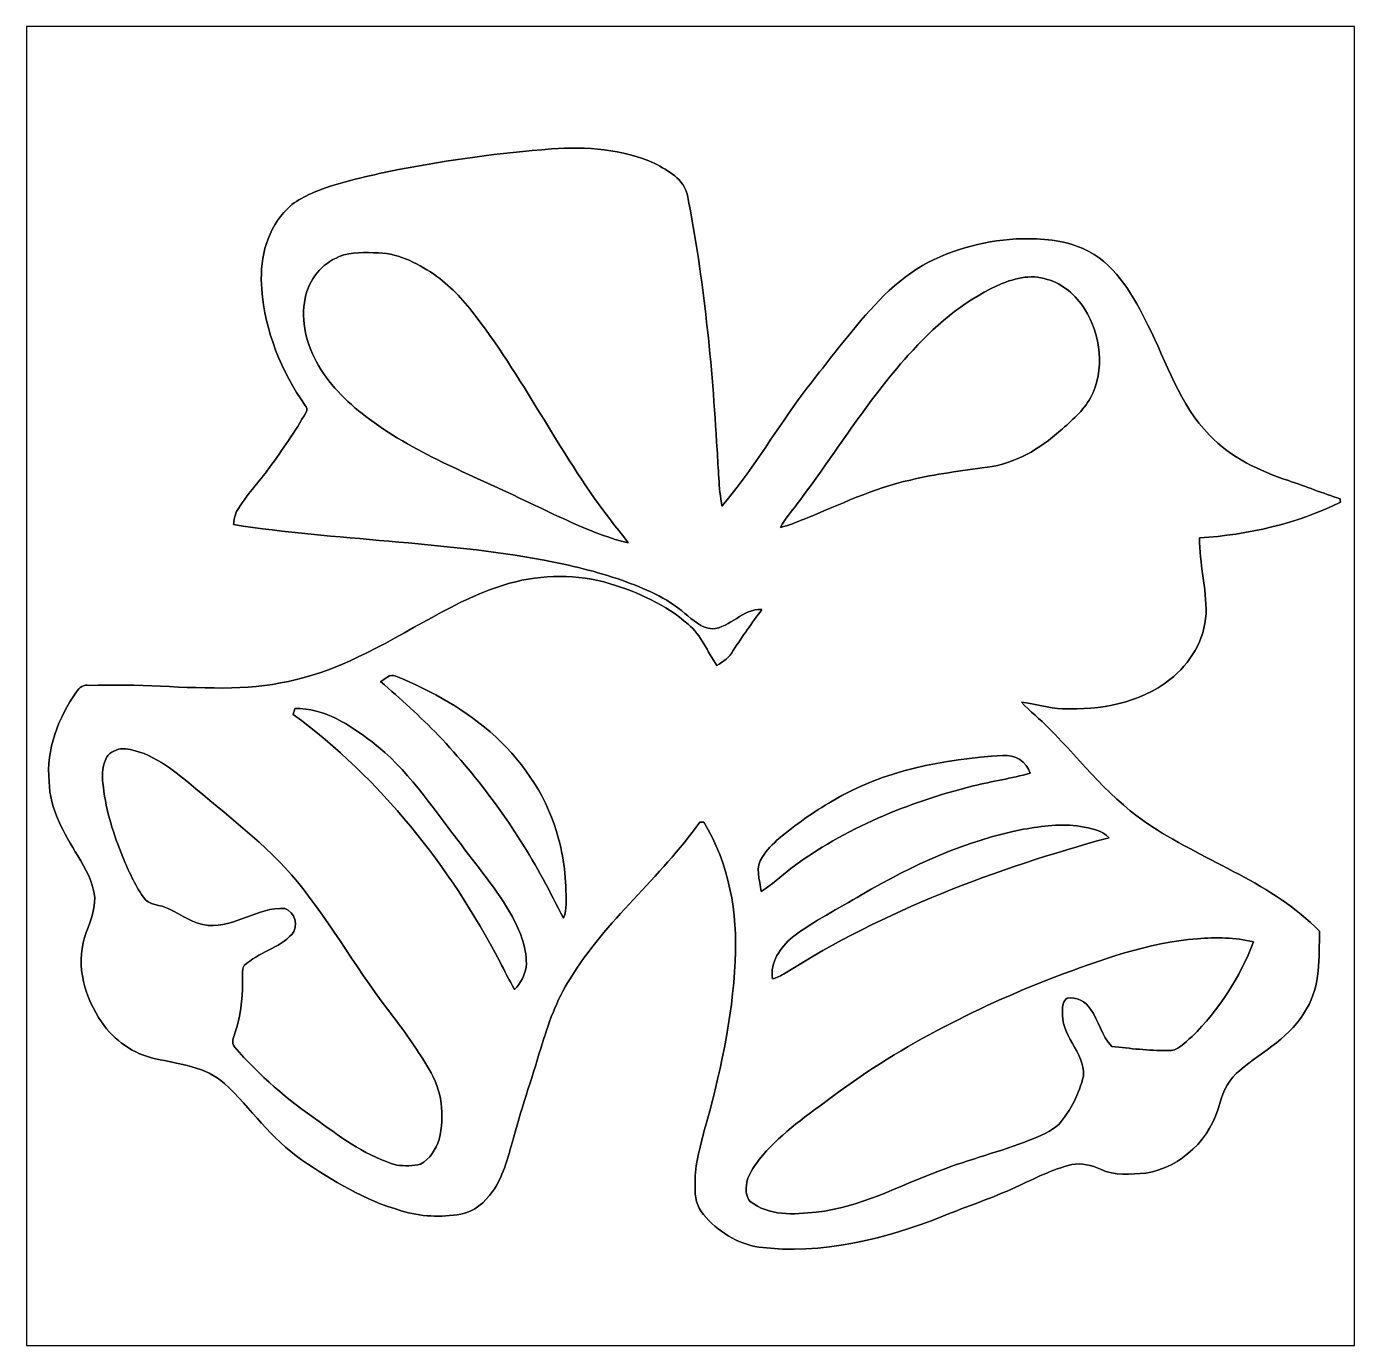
# Model space of a CAD drawing. Header units: centimetres. Extents: x -16.8 to 16.8, y -16.7 to 16.7.
import ezdxf

# ---------------------------------------------------------------- set-up
doc = ezdxf.new("R2010")
doc.units = ezdxf.units.CM
doc.header["$MEASUREMENT"] = 0
doc.layers.add('Layer 1', color=7, linetype='Continuous')

msp = doc.modelspace()

# ---------------------------------------------------------------- linework, layer by layer
at = {"layer": 'Layer 1', "color": 7}
for points, knots in [([(-16.77458, 16.66875), (-16.77458, 16.66875), (16.77458, 16.66875), (16.77458, 16.66875), (16.77458, 16.66875), (16.77458, 16.66875), (16.77458, -16.66875), (16.77458, -16.66875), (16.77458, -16.66875), (16.77458, -16.66875), (-16.77458, -16.66875), (-16.77458, -16.66875), (-16.77458, -16.66875), (-16.77458, -16.66875), (-16.77458, 16.66875), (-16.77458, 16.66875), (-16.77458, 16.66875), (-16.77458, 16.66875), (-16.77458, 16.66875), (-16.77458, 16.66875)], [0, 0, 0, 0, 0.16666667, 0.16666667, 0.16666667, 0.16666667, 0.33333333, 0.33333333, 0.33333333, 0.33333333, 0.5, 0.5, 0.5, 0.5, 0.66666667, 0.66666667, 0.66666667, 0.66666667, 1, 1, 1, 1]), ([(-3.51084, 13.57454), (-4.80766, 13.47329), (-6.09882, 13.30149), (-7.37553, 13.05242), (-7.37553, 13.05242), (-8.02816, 12.92225), (-8.68045, 12.77761), (-9.31122, 12.56206), (-9.31122, 12.56206), (-9.66011, 12.42201), (-10.02983, 12.26714), (-10.27254, 11.96693), (-10.27254, 11.96693), (-10.74455, 11.44799), (-10.89343, 10.70645), (-10.82993, 10.02453), (-10.82993, 10.02453), (-10.74773, 8.97079), (-10.34627, 7.95091), (-9.7349, 7.09295), (-9.7349, 7.09295), (-9.70209, 7.04321), (-9.67387, 6.98006), (-9.71091, 6.92397), (-9.71091, 6.92397), (-9.98502, 6.43502), (-10.30711, 5.97429), (-10.63731, 5.52203), (-10.63731, 5.52203), (-10.90436, 5.14315), (-11.24268, 4.81683), (-11.46704, 4.40796), (-11.46704, 4.40796), (-11.5189, 4.30565), (-11.53407, 4.191), (-11.54395, 4.07811), (-11.54395, 4.07811), (-8.94115, 3.68053), (-6.2925, 3.65972), (-3.70064, 3.18029), (-3.70064, 3.18029), (-3.03636, 3.05223), (-2.37455, 2.89772), (-1.73531, 2.67335), (-1.73531, 2.67335), (-1.17122, 2.46627), (-0.59761, 2.23908), (-0.14393, 1.83268), (-0.14393, 1.83268), (0.06315, 1.67464), (0.27129, 1.45803), (0.54716, 1.44321), (0.54716, 1.44321), (1.01565, 1.47426), (1.31657, 1.96109), (1.80269, 1.93358), (1.80269, 1.93358), (1.55469, 1.59279), (1.30528, 1.25271), (1.07985, 0.89641), (1.07985, 0.89641), (0.98813, 0.72672), (0.82409, 0.61807), (0.66675, 0.51611), (0.66675, 0.51611), (0.42651, 0.86536), (0.27305, 1.28341), (-0.06315, 1.55928), (-0.06315, 1.55928), (-0.62089, 2.05811), (-1.32186, 2.36855), (-2.03094, 2.58551), (-2.03094, 2.58551), (-2.85291, 2.83986), (-3.7465, 2.82434), (-4.57235, 2.59644), (-4.57235, 2.59644), (-5.95524, 2.20028), (-7.11976, 1.32009), (-8.41551, 0.72637), (-8.41551, 0.72637), (-9.39835, 0.23601), (-10.48985, -0.02716), (-11.58769, -0.04798), (-11.58769, -0.04798), (-12.78855, -0.07232), (-13.98693, 0.06456), (-15.18744, 0.01341), (-15.18744, 0.01341), (-15.33278, 0.05539), (-15.43932, -0.04727), (-15.51411, -0.14923), (-15.51411, -0.14923), (-15.97484, -0.80469), (-16.28599, -1.60267), (-16.2052, -2.41582), (-16.2052, -2.41582), (-16.1865, -3.10797), (-15.82702, -3.7211), (-15.47918, -4.29648), (-15.47918, -4.29648), (-15.27634, -4.61716), (-15.09219, -4.96182), (-15.05021, -5.34564), (-15.05021, -5.34564), (-15.04174, -5.69983), (-15.20119, -6.02439), (-15.30703, -6.35494), (-15.30703, -6.35494), (-15.53563, -7.08413), (-15.30033, -7.88106), (-14.87734, -8.49242), (-14.87734, -8.49242), (-14.56549, -8.96161), (-14.06913, -9.31016), (-13.51456, -9.42058), (-13.51456, -9.42058), (-12.91802, -9.55604), (-12.25162, -9.62166), (-11.77325, -10.04394), (-11.77325, -10.04394), (-11.10791, -10.67082), (-10.58968, -11.45611), (-9.82416, -11.97575), (-9.82416, -11.97575), (-9.04558, -12.50527), (-8.2229, -13.00621), (-7.3085, -13.26197), (-7.3085, -13.26197), (-6.82413, -13.41861), (-6.30167, -13.43378), (-5.80214, -13.34982), (-5.80214, -13.34982), (-5.46911, -13.28349), (-5.19148, -13.05207), (-5.00168, -12.77867), (-5.00168, -12.77867), (-4.73886, -12.41531), (-4.63338, -11.97116), (-4.50638, -11.54889), (-4.50638, -11.54889), (-4.29683, -10.74314), (-4.01532, -9.95892), (-3.78495, -9.15917), (-3.78495, -9.15917), (-3.59304, -8.55239), (-3.39408, -7.93715), (-3.04165, -7.40092), (-3.04165, -7.40092), (-2.14524, -5.92596), (-0.75883, -4.84364), (0.23389, -3.4417), (0.23389, -3.4417), (0.25859, -3.4417), (0.30798, -3.4417), (0.33267, -3.4417), (0.33267, -3.4417), (0.98213, -4.48345), (1.18992, -5.7404), (1.13065, -6.95149), (1.13065, -6.95149), (1.05728, -8.41869), (0.74048, -9.86261), (0.33796, -11.2716), (0.33796, -11.2716), (0.23248, -11.72351), (0.08184, -12.17683), (0.11994, -12.64814), (0.11994, -12.64814), (0.10372, -12.90249), (0.15416, -13.16461), (0.32702, -13.36075), (0.32702, -13.36075), (0.6798, -13.7795), (1.17687, -14.10264), (1.72544, -14.18131), (1.72544, -14.18131), (3.31646, -14.3891), (4.90855, -13.98164), (6.37928, -13.39921), (6.37928, -13.39921), (6.99276, -13.15156), (7.62176, -12.94236), (8.22325, -12.66578), (8.22325, -12.66578), (8.68327, -12.45517), (9.13624, -12.21599), (9.63189, -12.09816), (9.63189, -12.09816), (9.88095, -12.05124), (10.13425, -12.11192), (10.36038, -12.21669), (10.36038, -12.21669), (10.71527, -12.38321), (11.12379, -12.33805), (11.50302, -12.31053), (11.50302, -12.31053), (12.40472, -12.16836), (13.15685, -11.42929), (13.37345, -10.55229), (13.37345, -10.55229), (13.46094, -10.23197), (13.61334, -9.92576), (13.87792, -9.71479), (13.87792, -9.71479), (14.4653, -9.22761), (15.19343, -8.8579), (15.56526, -8.15799), (15.56526, -8.15799), (15.92298, -7.57202), (15.87571, -6.85729), (15.89158, -6.19901), (15.89158, -6.19901), (14.70731, -4.98087), (13.05066, -4.46052), (11.65542, -3.54965), (11.65542, -3.54965), (10.63272, -2.90054), (9.89718, -1.91876), (9.05651, -1.06821), (9.05651, -1.06821), (8.8332, -0.83749), (8.57426, -0.64417), (8.35942, -0.40569), (8.35942, -0.40569), (8.70938, -0.44838), (9.04804, -0.56374), (9.40259, -0.57609), (9.40259, -0.57609), (10.34768, -0.61242), (11.35239, -0.43498), (12.11404, 0.16192), (12.11404, 0.16192), (12.62309, 0.56339), (12.99316, 1.16981), (13.02561, 1.82774), (13.02561, 1.82774), (13.03972, 2.47156), (12.85311, 3.10092), (12.86369, 3.74438), (12.86369, 3.74438), (14.091, 3.82023), (15.31091, 4.10175), (16.41828, 4.64361), (16.41828, 4.64361), (16.41828, 4.66584), (16.41757, 4.70994), (16.41757, 4.73216), (16.41757, 4.73216), (15.97448, 4.86869), (15.54621, 5.04684), (15.10594, 5.19042), (15.10594, 5.19042), (14.37711, 5.43772), (13.64827, 5.76862), (13.11381, 6.34012), (13.11381, 6.34012), (12.34969, 7.10953), (12.03889, 8.17809), (11.55524, 9.12001), (11.55524, 9.12001), (11.20387, 9.83227), (10.79006, 10.59039), (10.06792, 10.98479), (10.06792, 10.98479), (9.60543, 11.22574), (9.07133, 11.30618), (8.55521, 11.30476), (8.55521, 11.30476), (7.67609, 11.31746), (6.79485, 11.10897), (6.01239, 10.70927), (6.01239, 10.70927), (5.1749, 10.27712), (4.55648, 9.55287), (3.97087, 8.83532), (3.97087, 8.83532), (3.54577, 8.30686), (3.12984, 7.77099), (2.72027, 7.23018), (2.72027, 7.23018), (2.07398, 6.33836), (1.50989, 5.38586), (0.79551, 4.54484), (0.79551, 4.54484), (0.70661, 5.01297), (0.71014, 5.49204), (0.67169, 5.96583), (0.67169, 5.96583), (0.55033, 8.12482), (0.33972, 10.28382), (-0.07832, 12.40719), (-0.07832, 12.40719), (-0.16828, 12.81571), (-0.56586, 13.02632), (-0.90135, 13.20729), (-0.90135, 13.20729), (-1.7145, 13.57595), (-2.63066, 13.64086), (-3.51084, 13.57454)], [0, 0, 0, 0, 0.01315789, 0.01315789, 0.01315789, 0.01315789, 0.02631579, 0.02631579, 0.02631579, 0.02631579, 0.03947368, 0.03947368, 0.03947368, 0.03947368, 0.05263158, 0.05263158, 0.05263158, 0.05263158, 0.06578947, 0.06578947, 0.06578947, 0.06578947, 0.07894737, 0.07894737, 0.07894737, 0.07894737, 0.09210526, 0.09210526, 0.09210526, 0.09210526, 0.10526316, 0.10526316, 0.10526316, 0.10526316, 0.11842105, 0.11842105, 0.11842105, 0.11842105, 0.13157895, 0.13157895, 0.13157895, 0.13157895, 0.14473684, 0.14473684, 0.14473684, 0.14473684, 0.15789474, 0.15789474, 0.15789474, 0.15789474, 0.17105263, 0.17105263, 0.17105263, 0.17105263, 0.18421053, 0.18421053, 0.18421053, 0.18421053, 0.19736842, 0.19736842, 0.19736842, 0.19736842, 0.21052632, 0.21052632, 0.21052632, 0.21052632, 0.22368421, 0.22368421, 0.22368421, 0.22368421, 0.23684211, 0.23684211, 0.23684211, 0.23684211, 0.25, 0.25, 0.25, 0.25, 0.26315789, 0.26315789, 0.26315789, 0.26315789, 0.27631579, 0.27631579, 0.27631579, 0.27631579, 0.28947368, 0.28947368, 0.28947368, 0.28947368, 0.30263158, 0.30263158, 0.30263158, 0.30263158, 0.31578947, 0.31578947, 0.31578947, 0.31578947, 0.32894737, 0.32894737, 0.32894737, 0.32894737, 0.34210526, 0.34210526, 0.34210526, 0.34210526, 0.35526316, 0.35526316, 0.35526316, 0.35526316, 0.36842105, 0.36842105, 0.36842105, 0.36842105, 0.38157895, 0.38157895, 0.38157895, 0.38157895, 0.39473684, 0.39473684, 0.39473684, 0.39473684, 0.40789474, 0.40789474, 0.40789474, 0.40789474, 0.42105263, 0.42105263, 0.42105263, 0.42105263, 0.43421053, 0.43421053, 0.43421053, 0.43421053, 0.44736842, 0.44736842, 0.44736842, 0.44736842, 0.46052632, 0.46052632, 0.46052632, 0.46052632, 0.47368421, 0.47368421, 0.47368421, 0.47368421, 0.48684211, 0.48684211, 0.48684211, 0.48684211, 0.5, 0.5, 0.5, 0.5, 0.51315789, 0.51315789, 0.51315789, 0.51315789, 0.52631579, 0.52631579, 0.52631579, 0.52631579, 0.53947368, 0.53947368, 0.53947368, 0.53947368, 0.55263158, 0.55263158, 0.55263158, 0.55263158, 0.56578947, 0.56578947, 0.56578947, 0.56578947, 0.57894737, 0.57894737, 0.57894737, 0.57894737, 0.59210526, 0.59210526, 0.59210526, 0.59210526, 0.60526316, 0.60526316, 0.60526316, 0.60526316, 0.61842105, 0.61842105, 0.61842105, 0.61842105, 0.63157895, 0.63157895, 0.63157895, 0.63157895, 0.64473684, 0.64473684, 0.64473684, 0.64473684, 0.65789474, 0.65789474, 0.65789474, 0.65789474, 0.67105263, 0.67105263, 0.67105263, 0.67105263, 0.68421053, 0.68421053, 0.68421053, 0.68421053, 0.69736842, 0.69736842, 0.69736842, 0.69736842, 0.71052632, 0.71052632, 0.71052632, 0.71052632, 0.72368421, 0.72368421, 0.72368421, 0.72368421, 0.73684211, 0.73684211, 0.73684211, 0.73684211, 0.75, 0.75, 0.75, 0.75, 0.76315789, 0.76315789, 0.76315789, 0.76315789, 0.77631579, 0.77631579, 0.77631579, 0.77631579, 0.78947368, 0.78947368, 0.78947368, 0.78947368, 0.80263158, 0.80263158, 0.80263158, 0.80263158, 0.81578947, 0.81578947, 0.81578947, 0.81578947, 0.82894737, 0.82894737, 0.82894737, 0.82894737, 0.84210526, 0.84210526, 0.84210526, 0.84210526, 0.85526316, 0.85526316, 0.85526316, 0.85526316, 0.86842105, 0.86842105, 0.86842105, 0.86842105, 0.88157895, 0.88157895, 0.88157895, 0.88157895, 0.89473684, 0.89473684, 0.89473684, 0.89473684, 0.90789474, 0.90789474, 0.90789474, 0.90789474, 0.92105263, 0.92105263, 0.92105263, 0.92105263, 0.93421053, 0.93421053, 0.93421053, 0.93421053, 0.94736842, 0.94736842, 0.94736842, 0.94736842, 0.96052632, 0.96052632, 0.96052632, 0.96052632, 0.97368421, 0.97368421, 0.97368421, 0.97368421, 1, 1, 1, 1]), ([(-8.87448, 10.85286), (-8.56333, 10.98233), (-8.21443, 10.95763), (-7.88529, 10.94846), (-7.88529, 10.94846), (-7.33743, 10.93153), (-6.84213, 10.66059), (-6.40574, 10.35085), (-6.40574, 10.35085), (-6.01874, 10.07181), (-5.70089, 9.71021), (-5.41479, 9.33132), (-5.41479, 9.33132), (-4.14726, 7.66798), (-3.24062, 5.76263), (-1.95651, 4.11057), (-1.95651, 4.11057), (-1.83198, 3.94441), (-1.68875, 3.79201), (-1.57833, 3.61527), (-1.57833, 3.61527), (-2.45533, 3.83434), (-3.26319, 4.25873), (-4.08093, 4.63409), (-4.08093, 4.63409), (-5.43631, 5.30931), (-6.88587, 5.82895), (-8.10789, 6.74299), (-8.10789, 6.74299), (-8.61448, 7.11271), (-9.08121, 7.55509), (-9.39659, 8.10225), (-9.39659, 8.10225), (-9.69433, 8.60637), (-9.86084, 9.22091), (-9.73208, 9.80299), (-9.73208, 9.80299), (-9.65659, 10.27148), (-9.31122, 10.67717), (-8.87448, 10.85286)], [0, 0, 0, 0, 0.09090909, 0.09090909, 0.09090909, 0.09090909, 0.18181818, 0.18181818, 0.18181818, 0.18181818, 0.27272727, 0.27272727, 0.27272727, 0.27272727, 0.36363636, 0.36363636, 0.36363636, 0.36363636, 0.45454545, 0.45454545, 0.45454545, 0.45454545, 0.54545455, 0.54545455, 0.54545455, 0.54545455, 0.63636364, 0.63636364, 0.63636364, 0.63636364, 0.72727273, 0.72727273, 0.72727273, 0.72727273, 0.81818182, 0.81818182, 0.81818182, 0.81818182, 1, 1, 1, 1]), ([(7.73994, 10.11449), (8.13153, 10.29688), (8.58661, 10.42106), (9.01136, 10.27747), (9.01136, 10.27747), (9.41176, 10.17305), (9.73243, 9.87037), (9.95821, 9.53488), (9.95821, 9.53488), (10.36567, 8.87095), (10.47821, 7.98971), (10.10885, 7.2831), (10.10885, 7.2831), (9.92011, 6.9529), (9.62625, 6.70595), (9.34755, 6.45583), (9.34755, 6.45583), (8.82332, 5.99369), (8.19785, 5.61481), (7.49159, 5.52979), (7.49159, 5.52979), (6.84389, 5.43913), (6.19266, 5.36081), (5.55554, 5.20665), (5.55554, 5.20665), (4.61857, 5.0038), (3.75673, 4.57235), (2.87126, 4.22063), (2.87126, 4.22063), (2.67441, 4.14055), (2.47862, 4.05342), (2.26977, 4.00932), (2.26977, 4.00932), (2.39324, 4.22099), (2.546, 4.4129), (2.69699, 4.60481), (2.69699, 4.60481), (3.64102, 5.84976), (4.45311, 7.19808), (5.50298, 8.36048), (5.50298, 8.36048), (6.13586, 9.07097), (6.86823, 9.71444), (7.73994, 10.11449)], [0, 0, 0, 0, 0.08333333, 0.08333333, 0.08333333, 0.08333333, 0.16666667, 0.16666667, 0.16666667, 0.16666667, 0.25, 0.25, 0.25, 0.25, 0.33333333, 0.33333333, 0.33333333, 0.33333333, 0.41666667, 0.41666667, 0.41666667, 0.41666667, 0.5, 0.5, 0.5, 0.5, 0.58333333, 0.58333333, 0.58333333, 0.58333333, 0.66666667, 0.66666667, 0.66666667, 0.66666667, 0.75, 0.75, 0.75, 0.75, 0.83333333, 0.83333333, 0.83333333, 0.83333333, 1, 1, 1, 1]), ([(-7.82955, 0.11112), (-7.71313, 0.17427), (-7.59354, 0.32173), (-7.44855, 0.24765), (-7.44855, 0.24765), (-6.52745, -0.11571), (-5.65679, -0.62089), (-4.91772, -1.28376), (-4.91772, -1.28376), (-4.17477, -1.98332), (-3.58775, -2.86879), (-3.3334, -3.86362), (-3.3334, -3.86362), (-3.17359, -4.43265), (-3.1309, -5.02638), (-3.14784, -5.61552), (-3.14784, -5.61552), (-3.15419, -5.70054), (-3.17994, -5.78309), (-3.20463, -5.86458), (-3.20463, -5.86458), (-3.39302, -5.54673), (-3.53907, -5.20665), (-3.71863, -4.88421), (-3.71863, -4.88421), (-4.44288, -3.56764), (-5.33012, -2.33962), (-6.36658, -1.2513), (-6.36658, -1.2513), (-6.82943, -0.77082), (-7.32473, -0.3242), (-7.82955, 0.11112)], [0, 0, 0, 0, 0.11111111, 0.11111111, 0.11111111, 0.11111111, 0.22222222, 0.22222222, 0.22222222, 0.22222222, 0.33333333, 0.33333333, 0.33333333, 0.33333333, 0.44444444, 0.44444444, 0.44444444, 0.44444444, 0.55555556, 0.55555556, 0.55555556, 0.55555556, 0.66666667, 0.66666667, 0.66666667, 0.66666667, 0.77777778, 0.77777778, 0.77777778, 0.77777778, 1, 1, 1, 1]), ([(-9.99596, -0.56833), (-9.25195, -0.54963), (-8.61272, -0.98319), (-8.04686, -1.41323), (-8.04686, -1.41323), (-7.15927, -2.08456), (-6.5532, -3.03389), (-5.87693, -3.89996), (-5.87693, -3.89996), (-5.4042, -4.53637), (-4.8835, -5.14174), (-4.49756, -5.83812), (-4.49756, -5.83812), (-4.29295, -6.22723), (-4.12221, -6.65798), (-4.15043, -7.106), (-4.15043, -7.106), (-4.19135, -7.31591), (-4.29119, -7.51664), (-4.44324, -7.66868), (-4.44324, -7.66868), (-4.578, -7.44008), (-4.69829, -7.20372), (-4.81753, -6.96736), (-4.81753, -6.96736), (-6.08401, -4.54519), (-7.82849, -2.34668), (-10.03653, -0.7179), (-10.03653, -0.7179), (-10.02312, -0.66781), (-10.00936, -0.61807), (-9.99596, -0.56833)], [0, 0, 0, 0, 0.11111111, 0.11111111, 0.11111111, 0.11111111, 0.22222222, 0.22222222, 0.22222222, 0.22222222, 0.33333333, 0.33333333, 0.33333333, 0.33333333, 0.44444444, 0.44444444, 0.44444444, 0.44444444, 0.55555556, 0.55555556, 0.55555556, 0.55555556, 0.66666667, 0.66666667, 0.66666667, 0.66666667, 0.77777778, 0.77777778, 0.77777778, 0.77777778, 1, 1, 1, 1]), ([(-14.39933, -1.58433), (-13.73011, -1.59914), (-13.17413, -2.04611), (-12.6746, -2.4444), (-12.6746, -2.4444), (-11.73409, -3.25155), (-10.72656, -3.99627), (-9.92576, -4.95088), (-9.92576, -4.95088), (-9.05087, -6.04591), (-8.3626, -7.27569), (-7.49759, -8.37847), (-7.49759, -8.37847), (-7.17938, -8.79651), (-6.8774, -9.22726), (-6.60929, -9.67987), (-6.60929, -9.67987), (-6.28474, -10.20339), (-6.19866, -10.86732), (-6.35388, -11.45999), (-6.35388, -11.45999), (-6.43043, -11.71222), (-6.58671, -11.95599), (-6.81849, -12.08899), (-6.81849, -12.08899), (-7.01428, -12.13309), (-7.22383, -12.13344), (-7.42315, -12.11051), (-7.42315, -12.11051), (-8.15411, -11.90378), (-8.77852, -11.45152), (-9.38177, -11.00631), (-9.38177, -11.00631), (-10.16847, -10.46939), (-10.90436, -9.8485), (-11.5189, -9.11825), (-11.5189, -9.11825), (-11.61627, -9.02053), (-11.54113, -8.88647), (-11.51184, -8.77711), (-11.51184, -8.77711), (-11.36862, -8.36612), (-11.31394, -7.93009), (-11.32064, -7.49653), (-11.32064, -7.49653), (-11.30124, -7.35753), (-11.34992, -7.19596), (-11.27654, -7.06684), (-11.27654, -7.06684), (-10.91918, -6.73171), (-10.39671, -6.63681), (-10.06404, -6.27027), (-10.06404, -6.27027), (-9.89259, -6.06143), (-9.98926, -5.71182), (-10.25313, -5.62575), (-10.25313, -5.62575), (-10.93329, -5.58094), (-11.50585, -6.10447), (-12.18918, -6.05261), (-12.18918, -6.05261), (-12.55924, -6.02227), (-12.85628, -5.78803), (-13.17801, -5.63104), (-13.17801, -5.63104), (-13.39391, -5.52097), (-13.68531, -5.55307), (-13.83136, -5.33118), (-13.83136, -5.33118), (-14.04197, -5.01756), (-14.20072, -4.67219), (-14.34218, -4.32259), (-14.34218, -4.32259), (-14.57466, -3.75638), (-14.76516, -3.16653), (-14.83466, -2.55623), (-14.83466, -2.55623), (-14.87029, -2.32128), (-14.87417, -2.06728), (-14.76869, -1.84856), (-14.76869, -1.84856), (-14.71648, -1.69192), (-14.54609, -1.62278), (-14.39933, -1.58433)], [0, 0, 0, 0, 0.04545455, 0.04545455, 0.04545455, 0.04545455, 0.09090909, 0.09090909, 0.09090909, 0.09090909, 0.13636364, 0.13636364, 0.13636364, 0.13636364, 0.18181818, 0.18181818, 0.18181818, 0.18181818, 0.22727273, 0.22727273, 0.22727273, 0.22727273, 0.27272727, 0.27272727, 0.27272727, 0.27272727, 0.31818182, 0.31818182, 0.31818182, 0.31818182, 0.36363636, 0.36363636, 0.36363636, 0.36363636, 0.40909091, 0.40909091, 0.40909091, 0.40909091, 0.45454545, 0.45454545, 0.45454545, 0.45454545, 0.5, 0.5, 0.5, 0.5, 0.54545455, 0.54545455, 0.54545455, 0.54545455, 0.59090909, 0.59090909, 0.59090909, 0.59090909, 0.63636364, 0.63636364, 0.63636364, 0.63636364, 0.68181818, 0.68181818, 0.68181818, 0.68181818, 0.72727273, 0.72727273, 0.72727273, 0.72727273, 0.77272727, 0.77272727, 0.77272727, 0.77272727, 0.81818182, 0.81818182, 0.81818182, 0.81818182, 0.86363636, 0.86363636, 0.86363636, 0.86363636, 0.90909091, 0.90909091, 0.90909091, 0.90909091, 1, 1, 1, 1]), ([(3.58246, -2.91394), (4.86904, -2.12019), (6.40151, -1.85702), (7.88705, -1.75436), (7.88705, -1.75436), (8.19467, -1.73284), (8.49489, -1.90782), (8.58449, -2.20698), (8.58449, -2.20698), (8.1086, -2.33221), (7.62176, -2.40877), (7.14375, -2.52448), (7.14375, -2.52448), (5.50051, -2.9397), (3.89431, -3.58987), (2.53259, -4.61504), (2.53259, -4.61504), (2.27894, -4.80131), (2.05916, -5.03343), (1.784, -5.19042), (1.784, -5.19042), (1.75436, -4.90784), (1.61749, -4.57059), (1.81716, -4.32153), (1.81716, -4.32153), (1.92722, -4.14302), (2.07857, -3.99591), (2.23308, -3.85657), (2.23308, -3.85657), (2.65501, -3.50449), (3.10056, -3.17888), (3.58246, -2.91394)], [0, 0, 0, 0, 0.11111111, 0.11111111, 0.11111111, 0.11111111, 0.22222222, 0.22222222, 0.22222222, 0.22222222, 0.33333333, 0.33333333, 0.33333333, 0.33333333, 0.44444444, 0.44444444, 0.44444444, 0.44444444, 0.55555556, 0.55555556, 0.55555556, 0.55555556, 0.66666667, 0.66666667, 0.66666667, 0.66666667, 0.77777778, 0.77777778, 0.77777778, 0.77777778, 1, 1, 1, 1]), ([(8.4141, -3.62091), (8.88612, -3.54154), (9.3726, -3.47133), (9.84991, -3.55071), (9.84991, -3.55071), (10.10461, -3.59057), (10.38825, -3.64031), (10.57416, -3.83505), (10.57416, -3.83505), (7.7149, -4.61433), (4.90044, -5.66737), (2.38795, -7.26052), (2.38795, -7.26052), (2.28953, -7.32296), (2.18228, -7.36882), (2.07186, -7.40516), (2.07186, -7.40516), (2.00413, -6.98359), (2.26977, -6.60788), (2.57528, -6.35035), (2.57528, -6.35035), (3.1182, -5.93019), (3.73839, -5.63033), (4.32435, -5.27791), (4.32435, -5.27791), (5.59506, -4.52896), (6.95889, -3.90419), (8.4141, -3.62091)], [0, 0, 0, 0, 0.125, 0.125, 0.125, 0.125, 0.25, 0.25, 0.25, 0.25, 0.375, 0.375, 0.375, 0.375, 0.5, 0.5, 0.5, 0.5, 0.625, 0.625, 0.625, 0.625, 0.75, 0.75, 0.75, 0.75, 1, 1, 1, 1]), ([(12.8083, -6.38669), (13.27961, -6.35035), (13.76151, -6.35353), (14.22259, -6.46959), (14.22259, -6.46959), (13.88463, -7.36247), (13.35264, -8.19044), (12.67072, -8.86072), (12.67072, -8.86072), (12.48622, -9.01171), (12.31477, -9.24419), (12.04701, -9.21702), (12.04701, -9.21702), (11.57887, -9.21738), (11.1065, -9.1634), (10.64436, -9.10978), (10.64436, -9.10978), (10.38437, -8.84626), (10.31734, -8.46279), (10.10497, -8.16786), (10.10497, -8.16786), (9.98784, -7.97137), (9.74478, -7.84825), (9.51689, -7.89058), (9.51689, -7.89058), (9.41987, -7.95867), (9.38953, -8.08919), (9.40153, -8.20244), (9.40153, -8.20244), (9.32427, -8.82086), (9.96491, -9.24701), (9.93034, -9.85979), (9.93034, -9.85979), (9.8171, -10.30252), (9.60861, -10.72621), (9.31051, -11.07475), (9.31051, -11.07475), (9.10202, -11.26278), (8.83814, -11.37356), (8.5792, -11.47339), (8.5792, -11.47339), (7.8299, -11.7729), (7.0425, -11.96199), (6.29038, -12.25374), (6.29038, -12.25374), (5.26591, -12.63791), (4.28131, -13.17978), (3.17712, -13.29866), (3.17712, -13.29866), (2.62079, -13.35828), (1.97026, -13.40273), (1.50883, -13.02597), (1.50883, -13.02597), (1.40123, -12.92578), (1.40159, -12.75821), (1.41076, -12.62451), (1.41076, -12.62451), (1.43616, -12.37403), (1.59103, -12.16307), (1.73673, -11.96799), (1.73673, -11.96799), (2.21403, -11.36967), (2.84445, -10.92623), (3.45511, -10.47644), (3.45511, -10.47644), (5.19254, -9.14964), (7.15998, -8.15128), (9.19233, -7.36036), (9.19233, -7.36036), (10.36038, -6.92044), (11.55524, -6.49076), (12.8083, -6.38669)], [0, 0, 0, 0, 0.05263158, 0.05263158, 0.05263158, 0.05263158, 0.10526316, 0.10526316, 0.10526316, 0.10526316, 0.15789474, 0.15789474, 0.15789474, 0.15789474, 0.21052632, 0.21052632, 0.21052632, 0.21052632, 0.26315789, 0.26315789, 0.26315789, 0.26315789, 0.31578947, 0.31578947, 0.31578947, 0.31578947, 0.36842105, 0.36842105, 0.36842105, 0.36842105, 0.42105263, 0.42105263, 0.42105263, 0.42105263, 0.47368421, 0.47368421, 0.47368421, 0.47368421, 0.52631579, 0.52631579, 0.52631579, 0.52631579, 0.57894737, 0.57894737, 0.57894737, 0.57894737, 0.63157895, 0.63157895, 0.63157895, 0.63157895, 0.68421053, 0.68421053, 0.68421053, 0.68421053, 0.73684211, 0.73684211, 0.73684211, 0.73684211, 0.78947368, 0.78947368, 0.78947368, 0.78947368, 0.84210526, 0.84210526, 0.84210526, 0.84210526, 0.89473684, 0.89473684, 0.89473684, 0.89473684, 1, 1, 1, 1])]:
    msp.add_open_spline(points, degree=3, knots=knots, dxfattribs=at)
at = {"layer": 'Layer 1', "color": 8}
for points, knots in [([(-3.51084, 13.57454), (-2.63066, 13.64086), (-1.7145, 13.57595), (-0.90135, 13.20729), (-0.90135, 13.20729), (-0.56586, 13.02632), (-0.16828, 12.81571), (-0.07832, 12.40719), (-0.07832, 12.40719), (0.33972, 10.28382), (0.55033, 8.12482), (0.67169, 5.96583), (0.67169, 5.96583), (0.71014, 5.49204), (0.70661, 5.01297), (0.79551, 4.54484), (0.79551, 4.54484), (1.50989, 5.38586), (2.07398, 6.33836), (2.72027, 7.23018), (2.72027, 7.23018), (3.12984, 7.77099), (3.54577, 8.30686), (3.97087, 8.83532), (3.97087, 8.83532), (4.55648, 9.55287), (5.1749, 10.27712), (6.01239, 10.70927), (6.01239, 10.70927), (6.79485, 11.10897), (7.67609, 11.31746), (8.55521, 11.30476), (8.55521, 11.30476), (9.07133, 11.30618), (9.60543, 11.22574), (10.06792, 10.98479), (10.06792, 10.98479), (10.79006, 10.59039), (11.20387, 9.83227), (11.55524, 9.12001), (11.55524, 9.12001), (12.03889, 8.17809), (12.34969, 7.10953), (13.11381, 6.34012), (13.11381, 6.34012), (13.64827, 5.76862), (14.37711, 5.43772), (15.10594, 5.19042), (15.10594, 5.19042), (15.54621, 5.04684), (15.97448, 4.86869), (16.41757, 4.73216), (16.41757, 4.73216), (16.41757, 4.70994), (16.41828, 4.66584), (16.41828, 4.64361), (16.41828, 4.64361), (15.31091, 4.10175), (14.091, 3.82023), (12.86369, 3.74438), (12.86369, 3.74438), (12.85311, 3.10092), (13.03972, 2.47156), (13.02561, 1.82774), (13.02561, 1.82774), (12.99316, 1.16981), (12.62309, 0.56339), (12.11404, 0.16192), (12.11404, 0.16192), (11.35239, -0.43498), (10.34768, -0.61242), (9.40259, -0.57609), (9.40259, -0.57609), (9.04804, -0.56374), (8.70938, -0.44838), (8.35942, -0.40569), (8.35942, -0.40569), (8.57426, -0.64417), (8.8332, -0.83749), (9.05651, -1.06821), (9.05651, -1.06821), (9.89718, -1.91876), (10.63272, -2.90054), (11.65542, -3.54965), (11.65542, -3.54965), (13.05066, -4.46052), (14.70731, -4.98087), (15.89158, -6.19901), (15.89158, -6.19901), (15.87571, -6.85729), (15.92298, -7.57202), (15.56526, -8.15799), (15.56526, -8.15799), (15.19343, -8.8579), (14.4653, -9.22761), (13.87792, -9.71479), (13.87792, -9.71479), (13.61334, -9.92576), (13.46094, -10.23197), (13.37345, -10.55229), (13.37345, -10.55229), (13.15685, -11.42929), (12.40472, -12.16836), (11.50302, -12.31053), (11.50302, -12.31053), (11.12379, -12.33805), (10.71527, -12.38321), (10.36038, -12.21669), (10.36038, -12.21669), (10.13425, -12.11192), (9.88095, -12.05124), (9.63189, -12.09816), (9.63189, -12.09816), (9.13624, -12.21599), (8.68327, -12.45517), (8.22325, -12.66578), (8.22325, -12.66578), (7.62176, -12.94236), (6.99276, -13.15156), (6.37928, -13.39921), (6.37928, -13.39921), (4.90855, -13.98164), (3.31646, -14.3891), (1.72544, -14.18131), (1.72544, -14.18131), (1.17687, -14.10264), (0.6798, -13.7795), (0.32702, -13.36075), (0.32702, -13.36075), (0.15416, -13.16461), (0.10372, -12.90249), (0.11994, -12.64814), (0.11994, -12.64814), (0.08184, -12.17683), (0.23248, -11.72351), (0.33796, -11.2716), (0.33796, -11.2716), (0.74048, -9.86261), (1.05728, -8.41869), (1.13065, -6.95149), (1.13065, -6.95149), (1.18992, -5.7404), (0.98213, -4.48345), (0.33267, -3.4417), (0.33267, -3.4417), (0.30798, -3.4417), (0.25859, -3.4417), (0.23389, -3.4417), (0.23389, -3.4417), (-0.75883, -4.84364), (-2.14524, -5.92596), (-3.04165, -7.40092), (-3.04165, -7.40092), (-3.39408, -7.93715), (-3.59304, -8.55239), (-3.78495, -9.15917), (-3.78495, -9.15917), (-4.01532, -9.95892), (-4.29683, -10.74314), (-4.50638, -11.54889), (-4.50638, -11.54889), (-4.63338, -11.97116), (-4.73886, -12.41531), (-5.00168, -12.77867), (-5.00168, -12.77867), (-5.19148, -13.05207), (-5.46911, -13.28349), (-5.80214, -13.34982), (-5.80214, -13.34982), (-6.30167, -13.43378), (-6.82413, -13.41861), (-7.3085, -13.26197), (-7.3085, -13.26197), (-8.2229, -13.00621), (-9.04558, -12.50527), (-9.82416, -11.97575), (-9.82416, -11.97575), (-10.58968, -11.45611), (-11.10791, -10.67082), (-11.77325, -10.04394), (-11.77325, -10.04394), (-12.25162, -9.62166), (-12.91802, -9.55604), (-13.51456, -9.42058), (-13.51456, -9.42058), (-14.06913, -9.31016), (-14.56549, -8.96161), (-14.87734, -8.49242), (-14.87734, -8.49242), (-15.30033, -7.88106), (-15.53563, -7.08413), (-15.30703, -6.35494), (-15.30703, -6.35494), (-15.20119, -6.02439), (-15.04174, -5.69983), (-15.05021, -5.34564), (-15.05021, -5.34564), (-15.09219, -4.96182), (-15.27634, -4.61716), (-15.47918, -4.29648), (-15.47918, -4.29648), (-15.82702, -3.7211), (-16.1865, -3.10797), (-16.2052, -2.41582), (-16.2052, -2.41582), (-16.28599, -1.60267), (-15.97484, -0.80469), (-15.51411, -0.14923), (-15.51411, -0.14923), (-15.43932, -0.04727), (-15.33278, 0.05539), (-15.18744, 0.01341), (-15.18744, 0.01341), (-13.98693, 0.06456), (-12.78855, -0.07232), (-11.58769, -0.04798), (-11.58769, -0.04798), (-10.48985, -0.02716), (-9.39835, 0.23601), (-8.41551, 0.72637), (-8.41551, 0.72637), (-7.11976, 1.32009), (-5.95524, 2.20028), (-4.57235, 2.59644), (-4.57235, 2.59644), (-3.7465, 2.82434), (-2.85291, 2.83986), (-2.03094, 2.58551), (-2.03094, 2.58551), (-1.32186, 2.36855), (-0.62089, 2.05811), (-0.06315, 1.55928), (-0.06315, 1.55928), (0.27305, 1.28341), (0.42651, 0.86536), (0.66675, 0.51611), (0.66675, 0.51611), (0.82409, 0.61807), (0.98813, 0.72672), (1.07985, 0.89641), (1.07985, 0.89641), (1.30528, 1.25271), (1.55469, 1.59279), (1.80269, 1.93358), (1.80269, 1.93358), (1.31657, 1.96109), (1.01565, 1.47426), (0.54716, 1.44321), (0.54716, 1.44321), (0.27129, 1.45803), (0.06315, 1.67464), (-0.14393, 1.83268), (-0.14393, 1.83268), (-0.59761, 2.23908), (-1.17122, 2.46627), (-1.73531, 2.67335), (-1.73531, 2.67335), (-2.37455, 2.89772), (-3.03636, 3.05223), (-3.70064, 3.18029), (-3.70064, 3.18029), (-6.2925, 3.65972), (-8.94115, 3.68053), (-11.54395, 4.07811), (-11.54395, 4.07811), (-11.53407, 4.191), (-11.5189, 4.30565), (-11.46704, 4.40796), (-11.46704, 4.40796), (-11.24268, 4.81683), (-10.90436, 5.14315), (-10.63731, 5.52203), (-10.63731, 5.52203), (-10.30711, 5.97429), (-9.98502, 6.43502), (-9.71091, 6.92397), (-9.71091, 6.92397), (-9.67387, 6.98006), (-9.70209, 7.04321), (-9.7349, 7.09295), (-9.7349, 7.09295), (-10.34627, 7.95091), (-10.74773, 8.97079), (-10.82993, 10.02453), (-10.82993, 10.02453), (-10.89343, 10.70645), (-10.74455, 11.44799), (-10.27254, 11.96693), (-10.27254, 11.96693), (-10.02983, 12.26714), (-9.66011, 12.42201), (-9.31122, 12.56206), (-9.31122, 12.56206), (-8.68045, 12.77761), (-8.02816, 12.92225), (-7.37553, 13.05242), (-7.37553, 13.05242), (-6.09882, 13.30149), (-4.80766, 13.47329), (-3.51084, 13.57454), (-3.51084, 13.57454), (-3.51084, 13.57454), (-3.51084, 13.57454), (-3.51084, 13.57454)], [0, 0, 0, 0, 0.01298701, 0.01298701, 0.01298701, 0.01298701, 0.02597403, 0.02597403, 0.02597403, 0.02597403, 0.03896104, 0.03896104, 0.03896104, 0.03896104, 0.05194805, 0.05194805, 0.05194805, 0.05194805, 0.06493506, 0.06493506, 0.06493506, 0.06493506, 0.07792208, 0.07792208, 0.07792208, 0.07792208, 0.09090909, 0.09090909, 0.09090909, 0.09090909, 0.1038961, 0.1038961, 0.1038961, 0.1038961, 0.11688312, 0.11688312, 0.11688312, 0.11688312, 0.12987013, 0.12987013, 0.12987013, 0.12987013, 0.14285714, 0.14285714, 0.14285714, 0.14285714, 0.15584416, 0.15584416, 0.15584416, 0.15584416, 0.16883117, 0.16883117, 0.16883117, 0.16883117, 0.18181818, 0.18181818, 0.18181818, 0.18181818, 0.19480519, 0.19480519, 0.19480519, 0.19480519, 0.20779221, 0.20779221, 0.20779221, 0.20779221, 0.22077922, 0.22077922, 0.22077922, 0.22077922, 0.23376623, 0.23376623, 0.23376623, 0.23376623, 0.24675325, 0.24675325, 0.24675325, 0.24675325, 0.25974026, 0.25974026, 0.25974026, 0.25974026, 0.27272727, 0.27272727, 0.27272727, 0.27272727, 0.28571429, 0.28571429, 0.28571429, 0.28571429, 0.2987013, 0.2987013, 0.2987013, 0.2987013, 0.31168831, 0.31168831, 0.31168831, 0.31168831, 0.32467532, 0.32467532, 0.32467532, 0.32467532, 0.33766234, 0.33766234, 0.33766234, 0.33766234, 0.35064935, 0.35064935, 0.35064935, 0.35064935, 0.36363636, 0.36363636, 0.36363636, 0.36363636, 0.37662338, 0.37662338, 0.37662338, 0.37662338, 0.38961039, 0.38961039, 0.38961039, 0.38961039, 0.4025974, 0.4025974, 0.4025974, 0.4025974, 0.41558442, 0.41558442, 0.41558442, 0.41558442, 0.42857143, 0.42857143, 0.42857143, 0.42857143, 0.44155844, 0.44155844, 0.44155844, 0.44155844, 0.45454545, 0.45454545, 0.45454545, 0.45454545, 0.46753247, 0.46753247, 0.46753247, 0.46753247, 0.48051948, 0.48051948, 0.48051948, 0.48051948, 0.49350649, 0.49350649, 0.49350649, 0.49350649, 0.50649351, 0.50649351, 0.50649351, 0.50649351, 0.51948052, 0.51948052, 0.51948052, 0.51948052, 0.53246753, 0.53246753, 0.53246753, 0.53246753, 0.54545455, 0.54545455, 0.54545455, 0.54545455, 0.55844156, 0.55844156, 0.55844156, 0.55844156, 0.57142857, 0.57142857, 0.57142857, 0.57142857, 0.58441558, 0.58441558, 0.58441558, 0.58441558, 0.5974026, 0.5974026, 0.5974026, 0.5974026, 0.61038961, 0.61038961, 0.61038961, 0.61038961, 0.62337662, 0.62337662, 0.62337662, 0.62337662, 0.63636364, 0.63636364, 0.63636364, 0.63636364, 0.64935065, 0.64935065, 0.64935065, 0.64935065, 0.66233766, 0.66233766, 0.66233766, 0.66233766, 0.67532468, 0.67532468, 0.67532468, 0.67532468, 0.68831169, 0.68831169, 0.68831169, 0.68831169, 0.7012987, 0.7012987, 0.7012987, 0.7012987, 0.71428571, 0.71428571, 0.71428571, 0.71428571, 0.72727273, 0.72727273, 0.72727273, 0.72727273, 0.74025974, 0.74025974, 0.74025974, 0.74025974, 0.75324675, 0.75324675, 0.75324675, 0.75324675, 0.76623377, 0.76623377, 0.76623377, 0.76623377, 0.77922078, 0.77922078, 0.77922078, 0.77922078, 0.79220779, 0.79220779, 0.79220779, 0.79220779, 0.80519481, 0.80519481, 0.80519481, 0.80519481, 0.81818182, 0.81818182, 0.81818182, 0.81818182, 0.83116883, 0.83116883, 0.83116883, 0.83116883, 0.84415584, 0.84415584, 0.84415584, 0.84415584, 0.85714286, 0.85714286, 0.85714286, 0.85714286, 0.87012987, 0.87012987, 0.87012987, 0.87012987, 0.88311688, 0.88311688, 0.88311688, 0.88311688, 0.8961039, 0.8961039, 0.8961039, 0.8961039, 0.90909091, 0.90909091, 0.90909091, 0.90909091, 0.92207792, 0.92207792, 0.92207792, 0.92207792, 0.93506494, 0.93506494, 0.93506494, 0.93506494, 0.94805195, 0.94805195, 0.94805195, 0.94805195, 0.96103896, 0.96103896, 0.96103896, 0.96103896, 0.97402597, 0.97402597, 0.97402597, 0.97402597, 1, 1, 1, 1]), ([(-8.87448, 10.85286), (-9.31122, 10.67717), (-9.65659, 10.27148), (-9.73208, 9.80299), (-9.73208, 9.80299), (-9.86084, 9.22091), (-9.69433, 8.60637), (-9.39659, 8.10225), (-9.39659, 8.10225), (-9.08121, 7.55509), (-8.61448, 7.11271), (-8.10789, 6.74299), (-8.10789, 6.74299), (-6.88587, 5.82895), (-5.43631, 5.30931), (-4.08093, 4.63409), (-4.08093, 4.63409), (-3.26319, 4.25873), (-2.45533, 3.83434), (-1.57833, 3.61527), (-1.57833, 3.61527), (-1.68875, 3.79201), (-1.83198, 3.94441), (-1.95651, 4.11057), (-1.95651, 4.11057), (-3.24062, 5.76263), (-4.14726, 7.66798), (-5.41479, 9.33132), (-5.41479, 9.33132), (-5.70089, 9.71021), (-6.01874, 10.07181), (-6.40574, 10.35085), (-6.40574, 10.35085), (-6.84213, 10.66059), (-7.33743, 10.93153), (-7.88529, 10.94846), (-7.88529, 10.94846), (-8.21443, 10.95763), (-8.56333, 10.98233), (-8.87448, 10.85286), (-8.87448, 10.85286), (-8.87448, 10.85286), (-8.87448, 10.85286), (-8.87448, 10.85286)], [0, 0, 0, 0, 0.08333333, 0.08333333, 0.08333333, 0.08333333, 0.16666667, 0.16666667, 0.16666667, 0.16666667, 0.25, 0.25, 0.25, 0.25, 0.33333333, 0.33333333, 0.33333333, 0.33333333, 0.41666667, 0.41666667, 0.41666667, 0.41666667, 0.5, 0.5, 0.5, 0.5, 0.58333333, 0.58333333, 0.58333333, 0.58333333, 0.66666667, 0.66666667, 0.66666667, 0.66666667, 0.75, 0.75, 0.75, 0.75, 0.83333333, 0.83333333, 0.83333333, 0.83333333, 1, 1, 1, 1]), ([(7.73994, 10.11449), (6.86823, 9.71444), (6.13586, 9.07097), (5.50298, 8.36048), (5.50298, 8.36048), (4.45311, 7.19808), (3.64102, 5.84976), (2.69699, 4.60481), (2.69699, 4.60481), (2.546, 4.4129), (2.39324, 4.22099), (2.26977, 4.00932), (2.26977, 4.00932), (2.47862, 4.05342), (2.67441, 4.14055), (2.87126, 4.22063), (2.87126, 4.22063), (3.75673, 4.57235), (4.61857, 5.0038), (5.55554, 5.20665), (5.55554, 5.20665), (6.19266, 5.36081), (6.84389, 5.43913), (7.49159, 5.52979), (7.49159, 5.52979), (8.19785, 5.61481), (8.82332, 5.99369), (9.34755, 6.45583), (9.34755, 6.45583), (9.62625, 6.70595), (9.92011, 6.9529), (10.10885, 7.2831), (10.10885, 7.2831), (10.47821, 7.98971), (10.36567, 8.87095), (9.95821, 9.53488), (9.95821, 9.53488), (9.73243, 9.87037), (9.41176, 10.17305), (9.01136, 10.27747), (9.01136, 10.27747), (8.58661, 10.42106), (8.13153, 10.29688), (7.73994, 10.11449), (7.73994, 10.11449), (7.73994, 10.11449), (7.73994, 10.11449), (7.73994, 10.11449)], [0, 0, 0, 0, 0.07692308, 0.07692308, 0.07692308, 0.07692308, 0.15384615, 0.15384615, 0.15384615, 0.15384615, 0.23076923, 0.23076923, 0.23076923, 0.23076923, 0.30769231, 0.30769231, 0.30769231, 0.30769231, 0.38461538, 0.38461538, 0.38461538, 0.38461538, 0.46153846, 0.46153846, 0.46153846, 0.46153846, 0.53846154, 0.53846154, 0.53846154, 0.53846154, 0.61538462, 0.61538462, 0.61538462, 0.61538462, 0.69230769, 0.69230769, 0.69230769, 0.69230769, 0.76923077, 0.76923077, 0.76923077, 0.76923077, 0.84615385, 0.84615385, 0.84615385, 0.84615385, 1, 1, 1, 1]), ([(-7.82955, 0.11112), (-7.32473, -0.3242), (-6.82943, -0.77082), (-6.36658, -1.2513), (-6.36658, -1.2513), (-5.33012, -2.33962), (-4.44288, -3.56764), (-3.71863, -4.88421), (-3.71863, -4.88421), (-3.53907, -5.20665), (-3.39302, -5.54673), (-3.20463, -5.86458), (-3.20463, -5.86458), (-3.17994, -5.78309), (-3.15419, -5.70054), (-3.14784, -5.61552), (-3.14784, -5.61552), (-3.1309, -5.02638), (-3.17359, -4.43265), (-3.3334, -3.86362), (-3.3334, -3.86362), (-3.58775, -2.86879), (-4.17477, -1.98332), (-4.91772, -1.28376), (-4.91772, -1.28376), (-5.65679, -0.62089), (-6.52745, -0.11571), (-7.44855, 0.24765), (-7.44855, 0.24765), (-7.59354, 0.32173), (-7.71313, 0.17427), (-7.82955, 0.11112), (-7.82955, 0.11112), (-7.82955, 0.11112), (-7.82955, 0.11112), (-7.82955, 0.11112)], [0, 0, 0, 0, 0.1, 0.1, 0.1, 0.1, 0.2, 0.2, 0.2, 0.2, 0.3, 0.3, 0.3, 0.3, 0.4, 0.4, 0.4, 0.4, 0.5, 0.5, 0.5, 0.5, 0.6, 0.6, 0.6, 0.6, 0.7, 0.7, 0.7, 0.7, 0.8, 0.8, 0.8, 0.8, 1, 1, 1, 1]), ([(-9.99596, -0.56833), (-10.00936, -0.61807), (-10.02312, -0.66781), (-10.03653, -0.7179), (-10.03653, -0.7179), (-7.82849, -2.34668), (-6.08401, -4.54519), (-4.81753, -6.96736), (-4.81753, -6.96736), (-4.69829, -7.20372), (-4.578, -7.44008), (-4.44324, -7.66868), (-4.44324, -7.66868), (-4.29119, -7.51664), (-4.19135, -7.31591), (-4.15043, -7.106), (-4.15043, -7.106), (-4.12221, -6.65798), (-4.29295, -6.22723), (-4.49756, -5.83812), (-4.49756, -5.83812), (-4.8835, -5.14174), (-5.4042, -4.53637), (-5.87693, -3.89996), (-5.87693, -3.89996), (-6.5532, -3.03389), (-7.15927, -2.08456), (-8.04686, -1.41323), (-8.04686, -1.41323), (-8.61272, -0.98319), (-9.25195, -0.54963), (-9.99596, -0.56833), (-9.99596, -0.56833), (-9.99596, -0.56833), (-9.99596, -0.56833), (-9.99596, -0.56833)], [0, 0, 0, 0, 0.1, 0.1, 0.1, 0.1, 0.2, 0.2, 0.2, 0.2, 0.3, 0.3, 0.3, 0.3, 0.4, 0.4, 0.4, 0.4, 0.5, 0.5, 0.5, 0.5, 0.6, 0.6, 0.6, 0.6, 0.7, 0.7, 0.7, 0.7, 0.8, 0.8, 0.8, 0.8, 1, 1, 1, 1]), ([(-14.39933, -1.58433), (-14.54609, -1.62278), (-14.71648, -1.69192), (-14.76869, -1.84856), (-14.76869, -1.84856), (-14.87417, -2.06728), (-14.87029, -2.32128), (-14.83466, -2.55623), (-14.83466, -2.55623), (-14.76516, -3.16653), (-14.57466, -3.75638), (-14.34218, -4.32259), (-14.34218, -4.32259), (-14.20072, -4.67219), (-14.04197, -5.01756), (-13.83136, -5.33118), (-13.83136, -5.33118), (-13.68531, -5.55307), (-13.39391, -5.52097), (-13.17801, -5.63104), (-13.17801, -5.63104), (-12.85628, -5.78803), (-12.55924, -6.02227), (-12.18918, -6.05261), (-12.18918, -6.05261), (-11.50585, -6.10447), (-10.93329, -5.58094), (-10.25313, -5.62575), (-10.25313, -5.62575), (-9.98926, -5.71182), (-9.89259, -6.06143), (-10.06404, -6.27027), (-10.06404, -6.27027), (-10.39671, -6.63681), (-10.91918, -6.73171), (-11.27654, -7.06684), (-11.27654, -7.06684), (-11.34992, -7.19596), (-11.30124, -7.35753), (-11.32064, -7.49653), (-11.32064, -7.49653), (-11.31394, -7.93009), (-11.36862, -8.36612), (-11.51184, -8.77711), (-11.51184, -8.77711), (-11.54113, -8.88647), (-11.61627, -9.02053), (-11.5189, -9.11825), (-11.5189, -9.11825), (-10.90436, -9.8485), (-10.16847, -10.46939), (-9.38177, -11.00631), (-9.38177, -11.00631), (-8.77852, -11.45152), (-8.15411, -11.90378), (-7.42315, -12.11051), (-7.42315, -12.11051), (-7.22383, -12.13344), (-7.01428, -12.13309), (-6.81849, -12.08899), (-6.81849, -12.08899), (-6.58671, -11.95599), (-6.43043, -11.71222), (-6.35388, -11.45999), (-6.35388, -11.45999), (-6.19866, -10.86732), (-6.28474, -10.20339), (-6.60929, -9.67987), (-6.60929, -9.67987), (-6.8774, -9.22726), (-7.17938, -8.79651), (-7.49759, -8.37847), (-7.49759, -8.37847), (-8.3626, -7.27569), (-9.05087, -6.04591), (-9.92576, -4.95088), (-9.92576, -4.95088), (-10.72656, -3.99627), (-11.73409, -3.25155), (-12.6746, -2.4444), (-12.6746, -2.4444), (-13.17413, -2.04611), (-13.73011, -1.59914), (-14.39933, -1.58433), (-14.39933, -1.58433), (-14.39933, -1.58433), (-14.39933, -1.58433), (-14.39933, -1.58433)], [0, 0, 0, 0, 0.04347826, 0.04347826, 0.04347826, 0.04347826, 0.08695652, 0.08695652, 0.08695652, 0.08695652, 0.13043478, 0.13043478, 0.13043478, 0.13043478, 0.17391304, 0.17391304, 0.17391304, 0.17391304, 0.2173913, 0.2173913, 0.2173913, 0.2173913, 0.26086957, 0.26086957, 0.26086957, 0.26086957, 0.30434783, 0.30434783, 0.30434783, 0.30434783, 0.34782609, 0.34782609, 0.34782609, 0.34782609, 0.39130435, 0.39130435, 0.39130435, 0.39130435, 0.43478261, 0.43478261, 0.43478261, 0.43478261, 0.47826087, 0.47826087, 0.47826087, 0.47826087, 0.52173913, 0.52173913, 0.52173913, 0.52173913, 0.56521739, 0.56521739, 0.56521739, 0.56521739, 0.60869565, 0.60869565, 0.60869565, 0.60869565, 0.65217391, 0.65217391, 0.65217391, 0.65217391, 0.69565217, 0.69565217, 0.69565217, 0.69565217, 0.73913043, 0.73913043, 0.73913043, 0.73913043, 0.7826087, 0.7826087, 0.7826087, 0.7826087, 0.82608696, 0.82608696, 0.82608696, 0.82608696, 0.86956522, 0.86956522, 0.86956522, 0.86956522, 0.91304348, 0.91304348, 0.91304348, 0.91304348, 1, 1, 1, 1]), ([(3.58246, -2.91394), (3.10056, -3.17888), (2.65501, -3.50449), (2.23308, -3.85657), (2.23308, -3.85657), (2.07857, -3.99591), (1.92722, -4.14302), (1.81716, -4.32153), (1.81716, -4.32153), (1.61749, -4.57059), (1.75436, -4.90784), (1.784, -5.19042), (1.784, -5.19042), (2.05916, -5.03343), (2.27894, -4.80131), (2.53259, -4.61504), (2.53259, -4.61504), (3.89431, -3.58987), (5.50051, -2.9397), (7.14375, -2.52448), (7.14375, -2.52448), (7.62176, -2.40877), (8.1086, -2.33221), (8.58449, -2.20698), (8.58449, -2.20698), (8.49489, -1.90782), (8.19467, -1.73284), (7.88705, -1.75436), (7.88705, -1.75436), (6.40151, -1.85702), (4.86904, -2.12019), (3.58246, -2.91394), (3.58246, -2.91394), (3.58246, -2.91394), (3.58246, -2.91394), (3.58246, -2.91394)], [0, 0, 0, 0, 0.1, 0.1, 0.1, 0.1, 0.2, 0.2, 0.2, 0.2, 0.3, 0.3, 0.3, 0.3, 0.4, 0.4, 0.4, 0.4, 0.5, 0.5, 0.5, 0.5, 0.6, 0.6, 0.6, 0.6, 0.7, 0.7, 0.7, 0.7, 0.8, 0.8, 0.8, 0.8, 1, 1, 1, 1]), ([(8.4141, -3.62091), (6.95889, -3.90419), (5.59506, -4.52896), (4.32435, -5.27791), (4.32435, -5.27791), (3.73839, -5.63033), (3.1182, -5.93019), (2.57528, -6.35035), (2.57528, -6.35035), (2.26977, -6.60788), (2.00413, -6.98359), (2.07186, -7.40516), (2.07186, -7.40516), (2.18228, -7.36882), (2.28953, -7.32296), (2.38795, -7.26052), (2.38795, -7.26052), (4.90044, -5.66737), (7.7149, -4.61433), (10.57416, -3.83505), (10.57416, -3.83505), (10.38825, -3.64031), (10.10461, -3.59057), (9.84991, -3.55071), (9.84991, -3.55071), (9.3726, -3.47133), (8.88612, -3.54154), (8.4141, -3.62091), (8.4141, -3.62091), (8.4141, -3.62091), (8.4141, -3.62091), (8.4141, -3.62091)], [0, 0, 0, 0, 0.11111111, 0.11111111, 0.11111111, 0.11111111, 0.22222222, 0.22222222, 0.22222222, 0.22222222, 0.33333333, 0.33333333, 0.33333333, 0.33333333, 0.44444444, 0.44444444, 0.44444444, 0.44444444, 0.55555556, 0.55555556, 0.55555556, 0.55555556, 0.66666667, 0.66666667, 0.66666667, 0.66666667, 0.77777778, 0.77777778, 0.77777778, 0.77777778, 1, 1, 1, 1]), ([(12.8083, -6.38669), (11.55524, -6.49076), (10.36038, -6.92044), (9.19233, -7.36036), (9.19233, -7.36036), (7.15998, -8.15128), (5.19254, -9.14964), (3.45511, -10.47644), (3.45511, -10.47644), (2.84445, -10.92623), (2.21403, -11.36967), (1.73673, -11.96799), (1.73673, -11.96799), (1.59103, -12.16307), (1.43616, -12.37403), (1.41076, -12.62451), (1.41076, -12.62451), (1.40159, -12.75821), (1.40123, -12.92578), (1.50883, -13.02597), (1.50883, -13.02597), (1.97026, -13.40273), (2.62079, -13.35828), (3.17712, -13.29866), (3.17712, -13.29866), (4.28131, -13.17978), (5.26591, -12.63791), (6.29038, -12.25374), (6.29038, -12.25374), (7.0425, -11.96199), (7.8299, -11.7729), (8.5792, -11.47339), (8.5792, -11.47339), (8.83814, -11.37356), (9.10202, -11.26278), (9.31051, -11.07475), (9.31051, -11.07475), (9.60861, -10.72621), (9.8171, -10.30252), (9.93034, -9.85979), (9.93034, -9.85979), (9.96491, -9.24701), (9.32427, -8.82086), (9.40153, -8.20244), (9.40153, -8.20244), (9.38953, -8.08919), (9.41987, -7.95867), (9.51689, -7.89058), (9.51689, -7.89058), (9.74478, -7.84825), (9.98784, -7.97137), (10.10497, -8.16786), (10.10497, -8.16786), (10.31734, -8.46279), (10.38437, -8.84626), (10.64436, -9.10978), (10.64436, -9.10978), (11.1065, -9.1634), (11.57887, -9.21738), (12.04701, -9.21702), (12.04701, -9.21702), (12.31477, -9.24419), (12.48622, -9.01171), (12.67072, -8.86072), (12.67072, -8.86072), (13.35264, -8.19044), (13.88463, -7.36247), (14.22259, -6.46959), (14.22259, -6.46959), (13.76151, -6.35353), (13.27961, -6.35035), (12.8083, -6.38669)], [0, 0, 0, 0, 0.05263158, 0.05263158, 0.05263158, 0.05263158, 0.10526316, 0.10526316, 0.10526316, 0.10526316, 0.15789474, 0.15789474, 0.15789474, 0.15789474, 0.21052632, 0.21052632, 0.21052632, 0.21052632, 0.26315789, 0.26315789, 0.26315789, 0.26315789, 0.31578947, 0.31578947, 0.31578947, 0.31578947, 0.36842105, 0.36842105, 0.36842105, 0.36842105, 0.42105263, 0.42105263, 0.42105263, 0.42105263, 0.47368421, 0.47368421, 0.47368421, 0.47368421, 0.52631579, 0.52631579, 0.52631579, 0.52631579, 0.57894737, 0.57894737, 0.57894737, 0.57894737, 0.63157895, 0.63157895, 0.63157895, 0.63157895, 0.68421053, 0.68421053, 0.68421053, 0.68421053, 0.73684211, 0.73684211, 0.73684211, 0.73684211, 0.78947368, 0.78947368, 0.78947368, 0.78947368, 0.84210526, 0.84210526, 0.84210526, 0.84210526, 0.89473684, 0.89473684, 0.89473684, 0.89473684, 1, 1, 1, 1])]:
    msp.add_open_spline(points, degree=3, knots=knots, dxfattribs=at)

doc.saveas('drawing.dxf')
